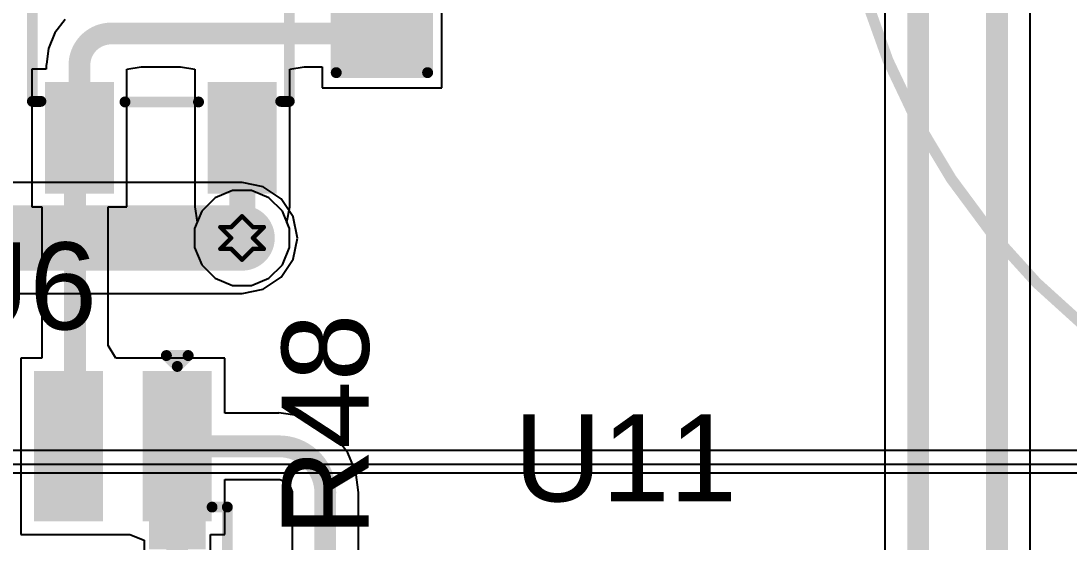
# Model space of a CAD drawing. Header units: inches. Extents: x 24 to 500, y 68 to 269.
# Drawn here: x 278.72 to 290.95, y 101.96 to 108.05 of the extents above; entities that cross this region are included whole.
import ezdxf

# ---------------------------------------------------------------- set-up
doc = ezdxf.new("R2010")
doc.units = ezdxf.units.IN
for name, color, linetype in [('Bottom Layer', 5, 'Continuous'), ('Drill Drawing', 1, 'Continuous'), ('Layer 1', 16, 'Continuous'), ('Layer 2', 76, 'Continuous'), ('Top Layer', 1, 'Continuous'), ('Top Overlay', 2, 'Continuous'), ('Top Paste', 8, 'Continuous'), ('Top Solder', 216, 'Continuous'), ('Via Holes', 16, 'Continuous')]:
    doc.layers.add(name, color=color, linetype=linetype)
doc.styles.add('Arial', font='', dxfattribs={"height": 0.2})
doc.styles.get('Arial').set_extended_font_data('Arial')

# ---------------------------------------------------------------- blocks, each defined once
blk = doc.blocks.new('SOIC_8_35')
at = {"layer": 'Top Layer'}
for points in [[(-1.925, 2.205), (-1.925, 1.605), (-3.475, 1.605), (-3.475, 2.205)], [(3.475, 2.205), (3.475, 1.605), (1.925, 1.605), (1.925, 2.205)], [(-1.925, 0.935), (-1.925, 0.335), (-3.475, 0.335), (-3.475, 0.935)], [(3.475, 0.935), (3.475, 0.335), (1.925, 0.335), (1.925, 0.935)], [(-1.925, -0.335), (-1.925, -0.935), (-3.475, -0.935), (-3.475, -0.335)], [(3.475, -0.335), (3.475, -0.935), (1.925, -0.935), (1.925, -0.335)], [(-1.925, -1.605), (-1.925, -2.205), (-3.475, -2.205), (-3.475, -1.605)], [(3.475, -1.605), (3.475, -2.205), (1.925, -2.205), (1.925, -1.605)]]:
    blk.add_hatch(color=1, dxfattribs=at).paths.add_polyline_path(points)
at = {"layer": 'Top Overlay'}
blk.add_hatch(color=2, dxfattribs=at).paths.add_polyline_path([(-1.829, 1.575), (-1.499, 1.575), (-1.499, 2.235), (-1.829, 2.235)])
at = {"layer": 'Top Paste'}
for points in [[(-1.925, 2.205), (-1.925, 1.605), (-3.475, 1.605), (-3.475, 2.205)], [(3.475, 2.205), (3.475, 1.605), (1.925, 1.605), (1.925, 2.205)], [(-1.925, 0.935), (-1.925, 0.335), (-3.475, 0.335), (-3.475, 0.935)], [(3.475, 0.935), (3.475, 0.335), (1.925, 0.335), (1.925, 0.935)], [(-1.925, -0.335), (-1.925, -0.935), (-3.475, -0.935), (-3.475, -0.335)], [(3.475, -0.335), (3.475, -0.935), (1.925, -0.935), (1.925, -0.335)], [(-1.925, -1.605), (-1.925, -2.205), (-3.475, -2.205), (-3.475, -1.605)], [(3.475, -1.605), (3.475, -2.205), (1.925, -2.205), (1.925, -1.605)]]:
    blk.add_hatch(color=8, dxfattribs=at).paths.add_polyline_path(points)
at = {"layer": 'Top Solder'}
for points in [[(-1.823, 2.307), (-1.823, 1.503), (-3.577, 1.503), (-3.577, 2.307)], [(3.577, 2.307), (3.577, 1.503), (1.823, 1.503), (1.823, 2.307)], [(-1.823, 1.037), (-1.823, 0.233), (-3.577, 0.233), (-3.577, 1.037)], [(3.577, 1.037), (3.577, 0.233), (1.823, 0.233), (1.823, 1.037)], [(-1.823, -0.233), (-1.823, -1.037), (-3.577, -1.037), (-3.577, -0.233)], [(3.577, -0.233), (3.577, -1.037), (1.823, -1.037), (1.823, -0.233)], [(-1.823, -1.503), (-1.823, -2.307), (-3.577, -2.307), (-3.577, -1.503)], [(3.577, -1.503), (3.577, -2.307), (1.823, -2.307), (1.823, -1.503)]]:
    blk.add_hatch(color=216, dxfattribs=at).paths.add_polyline_path(points)
at = {"layer": 'Top Overlay'}
for points in [[(-1.991, 2.311, 0.127, 0.127, 0), (-1.991, 2.489, 0.127, 0.127, 0)], [(1.991, 2.489, 0.127, 0.127, 0), (-1.991, 2.489, 0.127, 0.127, 0)], [(1.991, 2.311, 0.127, 0.127, 0), (1.991, 2.489, 0.127, 0.127, 0)], [(-3.632, 1.905, 0.127, 0.127, 0), (-3.759, 2.032, 0.127, 0.127, 0)], [(-3.759, 1.778, 0.127, 0.127, 0), (-3.759, 2.032, 0.127, 0.127, 0)], [(-3.759, 1.778, 0.127, 0.127, 0), (-3.632, 1.905, 0.127, 0.127, 0)], [(-1.991, -2.489, 0.127, 0.127, 0), (-1.991, -2.311, 0.127, 0.127, 0)], [(1.991, -2.489, 0.127, 0.127, 0), (1.991, -2.311, 0.127, 0.127, 0)], [(1.991, -2.489, 0.127, 0.127, 0), (-1.991, -2.489, 0.127, 0.127, 0)]]:
    blk.add_lwpolyline(points, format="xyseb", dxfattribs=at)
for points in [[(-2.022, 2.489, 0.0635, 0.0635, 1), (-1.959, 2.489, 0.0635, 0.0635, 1)], [(-2.022, 2.489, 0.0635, 0.0635, 1), (-1.959, 2.489, 0.0635, 0.0635, 1)], [(1.959, 2.489, 0.0635, 0.0635, 1), (2.022, 2.489, 0.0635, 0.0635, 1)], [(1.959, 2.489, 0.0635, 0.0635, 1), (2.022, 2.489, 0.0635, 0.0635, 1)], [(-2.022, 2.311, 0.0635, 0.0635, 1), (-1.959, 2.311, 0.0635, 0.0635, 1)], [(1.959, 2.311, 0.0635, 0.0635, 1), (2.022, 2.311, 0.0635, 0.0635, 1)], [(-3.791, 2.032, 0.0635, 0.0635, 1), (-3.727, 2.032, 0.0635, 0.0635, 1)], [(-3.791, 2.032, 0.0635, 0.0635, 1), (-3.727, 2.032, 0.0635, 0.0635, 1)], [(-3.664, 1.905, 0.0635, 0.0635, 1), (-3.6, 1.905, 0.0635, 0.0635, 1)], [(-3.664, 1.905, 0.0635, 0.0635, 1), (-3.6, 1.905, 0.0635, 0.0635, 1)], [(-3.791, 1.778, 0.0635, 0.0635, 1), (-3.727, 1.778, 0.0635, 0.0635, 1)], [(-3.791, 1.778, 0.0635, 0.0635, 1), (-3.727, 1.778, 0.0635, 0.0635, 1)], [(-2.022, -2.311, 0.0635, 0.0635, 1), (-1.959, -2.311, 0.0635, 0.0635, 1)], [(1.959, -2.311, 0.0635, 0.0635, 1), (2.022, -2.311, 0.0635, 0.0635, 1)], [(-2.022, -2.489, 0.0635, 0.0635, 1), (-1.959, -2.489, 0.0635, 0.0635, 1)], [(-2.022, -2.489, 0.0635, 0.0635, 1), (-1.959, -2.489, 0.0635, 0.0635, 1)], [(1.959, -2.489, 0.0635, 0.0635, 1), (2.022, -2.489, 0.0635, 0.0635, 1)], [(1.959, -2.489, 0.0635, 0.0635, 1), (2.022, -2.489, 0.0635, 0.0635, 1)]]:
    blk.add_lwpolyline(points, format="xyseb", close=True, dxfattribs=at)
blk = doc.blocks.new('SOT_23_5_72')
at = {"layer": 'Top Layer'}
for points in [[(-1.85, 1.25), (-0.75, 1.25), (-0.75, 0.65), (-1.85, 0.65)], [(0.75, 1.25), (1.85, 1.25), (1.85, 0.65), (0.75, 0.65)], [(-1.85, 0.3), (-0.75, 0.3), (-0.75, -0.3), (-1.85, -0.3)], [(-1.85, -0.65), (-0.75, -0.65), (-0.75, -1.25), (-1.85, -1.25)], [(0.75, -0.65), (1.85, -0.65), (1.85, -1.25), (0.75, -1.25)]]:
    blk.add_hatch(color=1, dxfattribs=at).paths.add_polyline_path(points)
at = {"layer": 'Top Paste'}
for points in [[(-1.85, 1.25), (-0.75, 1.25), (-0.75, 0.65), (-1.85, 0.65)], [(0.75, 1.25), (1.85, 1.25), (1.85, 0.65), (0.75, 0.65)], [(-1.85, 0.3), (-0.75, 0.3), (-0.75, -0.3), (-1.85, -0.3)], [(-1.85, -0.65), (-0.75, -0.65), (-0.75, -1.25), (-1.85, -1.25)], [(0.75, -0.65), (1.85, -0.65), (1.85, -1.25), (0.75, -1.25)]]:
    blk.add_hatch(color=8, dxfattribs=at).paths.add_polyline_path(points)
at = {"layer": 'Top Solder'}
for points in [[(-1.952, 1.352), (-0.648, 1.352), (-0.648, 0.548), (-1.952, 0.548)], [(0.648, 1.352), (1.952, 1.352), (1.952, 0.548), (0.648, 0.548)], [(-1.952, 0.402), (-0.648, 0.402), (-0.648, -0.402), (-1.952, -0.402)], [(-1.952, -0.548), (-0.648, -0.548), (-0.648, -1.352), (-1.952, -1.352)], [(0.648, -0.548), (1.952, -0.548), (1.952, -1.352), (0.648, -1.352)]]:
    blk.add_hatch(color=216, dxfattribs=at).paths.add_polyline_path(points)
at = {"layer": 'Top Overlay'}
for points in [[(-0.879, 1.399, 0.127, 0.127, 0), (-0.879, 1.499, 0.127, 0.127, 0)], [(0.874, 1.499, 0.127, 0.127, 0), (-0.879, 1.499, 0.127, 0.127, 0)], [(0.874, 1.399, 0.127, 0.127, 0), (0.874, 1.499, 0.127, 0.127, 0)], [(-2.134, 0.813, 0.127, 0.127, 0), (-2.134, 1.067, 0.127, 0.127, 0)], [(-2.007, 0.94, 0.127, 0.127, 0), (-2.134, 1.067, 0.127, 0.127, 0)], [(-2.134, 0.813, 0.127, 0.127, 0), (-2.007, 0.94, 0.127, 0.127, 0)], [(0.88, -0.418, 0.127, 0.127, 0), (0.88, 0.44, 0.127, 0.127, 0)], [(-0.879, -1.499, 0.127, 0.127, 0), (-0.879, -1.399, 0.127, 0.127, 0)], [(0.874, -1.499, 0.127, 0.127, 0), (0.874, -1.399, 0.127, 0.127, 0)], [(0.874, -1.499, 0.127, 0.127, 0), (-0.879, -1.499, 0.127, 0.127, 0)]]:
    blk.add_lwpolyline(points, format="xyseb", dxfattribs=at)
for points in [[(-0.911, 1.499, 0.0635, 0.0635, 1), (-0.847, 1.499, 0.0635, 0.0635, 1)], [(-0.911, 1.499, 0.0635, 0.0635, 1), (-0.847, 1.499, 0.0635, 0.0635, 1)], [(0.842, 1.499, 0.0635, 0.0635, 1), (0.905, 1.499, 0.0635, 0.0635, 1)], [(0.842, 1.499, 0.0635, 0.0635, 1), (0.905, 1.499, 0.0635, 0.0635, 1)], [(-0.911, 1.399, 0.0635, 0.0635, 1), (-0.847, 1.399, 0.0635, 0.0635, 1)], [(0.842, 1.399, 0.0635, 0.0635, 1), (0.905, 1.399, 0.0635, 0.0635, 1)], [(-2.165, 1.067, 0.0635, 0.0635, 1), (-2.102, 1.067, 0.0635, 0.0635, 1)], [(-2.165, 1.067, 0.0635, 0.0635, 1), (-2.102, 1.067, 0.0635, 0.0635, 1)], [(-2.038, 0.94, 0.0635, 0.0635, 1), (-1.975, 0.94, 0.0635, 0.0635, 1)], [(-2.038, 0.94, 0.0635, 0.0635, 1), (-1.975, 0.94, 0.0635, 0.0635, 1)], [(-2.165, 0.813, 0.0635, 0.0635, 1), (-2.102, 0.813, 0.0635, 0.0635, 1)], [(-2.165, 0.813, 0.0635, 0.0635, 1), (-2.102, 0.813, 0.0635, 0.0635, 1)], [(0.848, 0.44, 0.0635, 0.0635, 1), (0.912, 0.44, 0.0635, 0.0635, 1)], [(0.848, -0.418, 0.0635, 0.0635, 1), (0.912, -0.418, 0.0635, 0.0635, 1)], [(-0.911, -1.399, 0.0635, 0.0635, 1), (-0.847, -1.399, 0.0635, 0.0635, 1)], [(0.842, -1.399, 0.0635, 0.0635, 1), (0.905, -1.399, 0.0635, 0.0635, 1)], [(-0.911, -1.499, 0.0635, 0.0635, 1), (-0.847, -1.499, 0.0635, 0.0635, 1)], [(-0.911, -1.499, 0.0635, 0.0635, 1), (-0.847, -1.499, 0.0635, 0.0635, 1)], [(0.842, -1.499, 0.0635, 0.0635, 1), (0.905, -1.499, 0.0635, 0.0635, 1)], [(0.842, -1.499, 0.0635, 0.0635, 1), (0.905, -1.499, 0.0635, 0.0635, 1)]]:
    blk.add_lwpolyline(points, format="xyseb", close=True, dxfattribs=at)
blk = doc.blocks.new('R___0603_122')
at = {"layer": 'Top Layer'}
for points in [[(-0.381, 0.445), (-0.381, -0.445), (-1.143, -0.445), (-1.143, 0.445)], [(1.143, 0.445), (1.143, -0.445), (0.381, -0.445), (0.381, 0.445)]]:
    blk.add_hatch(color=1, dxfattribs=at).paths.add_polyline_path(points)
at = {"layer": 'Top Paste'}
for points in [[(-0.381, 0.445), (-0.381, -0.445), (-1.143, -0.445), (-1.143, 0.445)], [(1.143, 0.445), (1.143, -0.445), (0.381, -0.445), (0.381, 0.445)]]:
    blk.add_hatch(color=8, dxfattribs=at).paths.add_polyline_path(points)
at = {"layer": 'Top Solder'}
for points in [[(-0.279, 0.546), (-0.279, -0.546), (-1.245, -0.546), (-1.245, 0.546)], [(1.245, 0.546), (1.245, -0.546), (0.279, -0.546), (0.279, 0.546)]]:
    blk.add_hatch(color=216, dxfattribs=at).paths.add_polyline_path(points)
at = {"layer": 'Top Overlay'}
for points in [[(1.219, 0.533, 0.127, 0.127, 0), (-1.219, 0.533, 0.127, 0.127, 0)], [(-1.219, -0.533, 0.127, 0.127, 0), (-1.219, 0.533, 0.127, 0.127, 0)], [(1.219, -0.533, 0.127, 0.127, 0), (1.219, 0.533, 0.127, 0.127, 0)], [(1.219, -0.533, 0.127, 0.127, 0), (-1.219, -0.533, 0.127, 0.127, 0)]]:
    blk.add_lwpolyline(points, format="xyseb", dxfattribs=at)
for points in [[(-1.251, 0.533, 0.0635, 0.0635, 1), (-1.187, 0.533, 0.0635, 0.0635, 1)], [(-1.251, 0.533, 0.0635, 0.0635, 1), (-1.187, 0.533, 0.0635, 0.0635, 1)], [(1.187, 0.533, 0.0635, 0.0635, 1), (1.251, 0.533, 0.0635, 0.0635, 1)], [(1.187, 0.533, 0.0635, 0.0635, 1), (1.251, 0.533, 0.0635, 0.0635, 1)], [(-1.251, -0.533, 0.0635, 0.0635, 1), (-1.187, -0.533, 0.0635, 0.0635, 1)], [(-1.251, -0.533, 0.0635, 0.0635, 1), (-1.187, -0.533, 0.0635, 0.0635, 1)], [(1.187, -0.533, 0.0635, 0.0635, 1), (1.251, -0.533, 0.0635, 0.0635, 1)], [(1.187, -0.533, 0.0635, 0.0635, 1), (1.251, -0.533, 0.0635, 0.0635, 1)]]:
    blk.add_lwpolyline(points, format="xyseb", close=True, dxfattribs=at)
blk = doc.blocks.new('SCCU25B256SRB_220')
at = {"layer": 'Top Overlay'}
blk.add_lwpolyline([(8, 0, 0.127, 0.127, 1), (-8, 0, 0.127, 0.127, 1)], format="xyseb", close=True, dxfattribs=at)

msp = doc.modelspace()

# ---------------------------------------------------------------- hatches: boundary and pattern name
at = {"layer": 'Bottom Layer'}
h = msp.add_hatch(color=5, dxfattribs=at)
edge = h.paths.add_edge_path()
edge.add_arc((281.299, 105.512), 0.3, 0, 360)
at = {"layer": 'Layer 1'}
h = msp.add_hatch(color=16, dxfattribs=at)
edge = h.paths.add_edge_path()
edge.add_arc((281.299, 105.512), 0.3, 0, 360)
at = {"layer": 'Layer 2'}
h = msp.add_hatch(color=76, dxfattribs=at)
edge = h.paths.add_edge_path()
edge.add_arc((281.299, 105.512), 0.3, 0, 360)
at = {"layer": 'Top Layer'}
h = msp.add_hatch(color=1, dxfattribs=at)
edge = h.paths.add_edge_path()
edge.add_arc((281.299, 105.512), 0.3, 0, 360)
at = {"layer": 'Via Holes'}
h = msp.add_hatch(color=7, dxfattribs=at)
edge = h.paths.add_edge_path()
edge.add_arc((281.299, 105.512), 0.15, 0, 360)

# ---------------------------------------------------------------- linework, layer by layer
at = {"layer": 'Bottom Layer'}
for p, q in [((281.299, 106.159), (260.301, 106.159)), ((281.547, 106.11), (281.299, 106.159)), ((281.757, 105.97), (281.547, 106.11)), ((281.897, 105.76), (281.757, 105.97)), ((281.946, 105.512), (281.897, 105.76)), ((281.897, 105.264), (281.946, 105.512)), ((281.757, 105.054), (281.897, 105.264)), ((281.547, 104.914), (281.757, 105.054)), ((260.301, 104.865), (281.299, 104.865)), ((281.299, 104.865), (281.547, 104.914)), ((297.389, 103.031), (261.239, 103.031)), ((261.239, 102.772), (376.784, 102.772))]:
    msp.add_line(p, q, dxfattribs=at)
msp.add_lwpolyline([(260.301, 105.512, 0.762, 0.762, 0), (281.299, 105.512, 0.762, 0.762, 0)], format="xyseb", dxfattribs=at)
msp.add_lwpolyline([(281.109, 105.512, 0.381, 0.381, 1), (281.49, 105.512, 0.381, 0.381, 1)], format="xyseb", close=True, dxfattribs=at)
at = {"layer": 'Drill Drawing'}
for points in [[(281.172, 105.639, 0.0508, 0.0508, 0), (281.299, 105.766, 0.0508, 0.0508, 0)], [(281.299, 105.766, 0.0508, 0.0508, 0), (281.426, 105.639, 0.0508, 0.0508, 0)], [(281.045, 105.639, 0.0508, 0.0508, 0), (281.172, 105.512, 0.0508, 0.0508, 0)], [(281.045, 105.639, 0.0508, 0.0508, 0), (281.172, 105.639, 0.0508, 0.0508, 0)], [(281.426, 105.639, 0.0508, 0.0508, 0), (281.553, 105.639, 0.0508, 0.0508, 0)], [(281.426, 105.512, 0.0508, 0.0508, 0), (281.553, 105.639, 0.0508, 0.0508, 0)], [(281.045, 105.385, 0.0508, 0.0508, 0), (281.172, 105.512, 0.0508, 0.0508, 0)], [(281.426, 105.512, 0.0508, 0.0508, 0), (281.553, 105.385, 0.0508, 0.0508, 0)], [(281.045, 105.385, 0.0508, 0.0508, 0), (281.172, 105.385, 0.0508, 0.0508, 0)], [(281.172, 105.385, 0.0508, 0.0508, 0), (281.299, 105.258, 0.0508, 0.0508, 0)], [(281.299, 105.258, 0.0508, 0.0508, 0), (281.426, 105.385, 0.0508, 0.0508, 0)], [(281.426, 105.385, 0.0508, 0.0508, 0), (281.553, 105.385, 0.0508, 0.0508, 0)]]:
    msp.add_lwpolyline(points, format="xyseb", dxfattribs=at)
for points in [[(281.286, 105.766, 0.0254, 0.0254, 1), (281.312, 105.766, 0.0254, 0.0254, 1)], [(281.286, 105.766, 0.0254, 0.0254, 1), (281.312, 105.766, 0.0254, 0.0254, 1)], [(281.032, 105.639, 0.0254, 0.0254, 1), (281.058, 105.639, 0.0254, 0.0254, 1)], [(281.032, 105.639, 0.0254, 0.0254, 1), (281.058, 105.639, 0.0254, 0.0254, 1)], [(281.159, 105.639, 0.0254, 0.0254, 1), (281.185, 105.639, 0.0254, 0.0254, 1)], [(281.159, 105.639, 0.0254, 0.0254, 1), (281.185, 105.639, 0.0254, 0.0254, 1)], [(281.413, 105.639, 0.0254, 0.0254, 1), (281.439, 105.639, 0.0254, 0.0254, 1)], [(281.413, 105.639, 0.0254, 0.0254, 1), (281.439, 105.639, 0.0254, 0.0254, 1)], [(281.54, 105.639, 0.0254, 0.0254, 1), (281.566, 105.639, 0.0254, 0.0254, 1)], [(281.54, 105.639, 0.0254, 0.0254, 1), (281.566, 105.639, 0.0254, 0.0254, 1)], [(281.159, 105.512, 0.0254, 0.0254, 1), (281.185, 105.512, 0.0254, 0.0254, 1)], [(281.159, 105.512, 0.0254, 0.0254, 1), (281.185, 105.512, 0.0254, 0.0254, 1)], [(281.413, 105.512, 0.0254, 0.0254, 1), (281.439, 105.512, 0.0254, 0.0254, 1)], [(281.413, 105.512, 0.0254, 0.0254, 1), (281.439, 105.512, 0.0254, 0.0254, 1)], [(281.032, 105.385, 0.0254, 0.0254, 1), (281.058, 105.385, 0.0254, 0.0254, 1)], [(281.032, 105.385, 0.0254, 0.0254, 1), (281.058, 105.385, 0.0254, 0.0254, 1)], [(281.159, 105.385, 0.0254, 0.0254, 1), (281.185, 105.385, 0.0254, 0.0254, 1)], [(281.159, 105.385, 0.0254, 0.0254, 1), (281.185, 105.385, 0.0254, 0.0254, 1)], [(281.413, 105.385, 0.0254, 0.0254, 1), (281.439, 105.385, 0.0254, 0.0254, 1)], [(281.413, 105.385, 0.0254, 0.0254, 1), (281.439, 105.385, 0.0254, 0.0254, 1)], [(281.54, 105.385, 0.0254, 0.0254, 1), (281.566, 105.385, 0.0254, 0.0254, 1)], [(281.54, 105.385, 0.0254, 0.0254, 1), (281.566, 105.385, 0.0254, 0.0254, 1)], [(281.286, 105.258, 0.0254, 0.0254, 1), (281.312, 105.258, 0.0254, 0.0254, 1)], [(281.286, 105.258, 0.0254, 0.0254, 1), (281.312, 105.258, 0.0254, 0.0254, 1)]]:
    msp.add_lwpolyline(points, format="xyseb", close=True, dxfattribs=at)
at = {"layer": 'Layer 1'}
for p, q in [((281.189, 106.066), (280.985, 105.982)), ((281.409, 106.066), (281.189, 106.066)), ((281.613, 105.982), (281.409, 106.066)), ((280.985, 105.982), (280.829, 105.826)), ((281.769, 105.826), (281.613, 105.982)), ((280.829, 105.826), (280.745, 105.622)), ((281.853, 105.622), (281.769, 105.826)), ((280.745, 105.622), (280.745, 105.402)), ((281.853, 105.402), (281.853, 105.622)), ((280.745, 105.402), (280.829, 105.198)), ((281.769, 105.198), (281.853, 105.402)), ((280.829, 105.198), (280.985, 105.042)), ((281.613, 105.042), (281.769, 105.198)), ((280.985, 105.042), (281.189, 104.958)), ((281.189, 104.958), (281.409, 104.958)), ((281.409, 104.958), (281.613, 105.042))]:
    msp.add_line(p, q, dxfattribs=at)
at = {"layer": 'Layer 2'}
for p, q in [((281.189, 106.066), (280.985, 105.982)), ((281.409, 106.066), (281.189, 106.066)), ((281.613, 105.982), (281.409, 106.066)), ((280.985, 105.982), (280.829, 105.826)), ((281.769, 105.826), (281.613, 105.982)), ((280.829, 105.826), (280.745, 105.622)), ((281.853, 105.622), (281.769, 105.826)), ((280.745, 105.622), (280.745, 105.402)), ((281.853, 105.402), (281.853, 105.622)), ((280.745, 105.402), (280.829, 105.198)), ((281.769, 105.198), (281.853, 105.402)), ((280.829, 105.198), (280.985, 105.042)), ((281.613, 105.042), (281.769, 105.198)), ((280.985, 105.042), (281.189, 104.958)), ((281.189, 104.958), (281.409, 104.958)), ((281.409, 104.958), (281.613, 105.042)), ((359.537, 102.87), (247.329, 102.87))]:
    msp.add_line(p, q, dxfattribs=at)
at = {"layer": 'Top Layer'}
for p, q in [((288.799, 128.521), (288.799, 101.031)), ((290.496, 97.465), (290.496, 127.864)), ((283.629, 107.264), (283.629, 108.534)), ((279.236, 108.064), (279.116, 107.907)), ((279.116, 107.907), (279.04, 107.724)), ((279.04, 107.724), (279.016, 107.542)), ((279.016, 107.542), (279.013, 107.527)), ((279.013, 107.527), (279.013, 107.484)), ((279.955, 107.484), (280.122, 107.511)), ((280.122, 107.511), (280.581, 107.511)), ((280.581, 107.511), (280.747, 107.484)), ((281.855, 107.484), (282.022, 107.511)), ((282.022, 107.511), (282.232, 107.511)), ((282.232, 107.511), (282.232, 107.264)), ((279.013, 107.484), (278.847, 107.484)), ((278.847, 107.484), (278.847, 105.876)), ((279.955, 105.876), (279.955, 107.484)), ((280.747, 107.484), (280.747, 107.333)), ((281.855, 105.876), (281.855, 107.484)), ((280.747, 107.333), (280.747, 105.876)), ((282.232, 107.264), (283.629, 107.264)), ((278.847, 105.876), (278.961, 105.876)), ((278.961, 105.876), (278.961, 104.11)), ((279.738, 104.257), (279.738, 105.876)), ((279.738, 105.876), (279.955, 105.876)), ((280.747, 105.876), (280.747, 105.876)), ((280.747, 105.876), (280.747, 105.876)), ((280.747, 105.876), (280.776, 105.698)), ((281.822, 105.698), (281.855, 105.876)), ((281.855, 105.876), (281.855, 105.876)), ((281.855, 105.876), (281.855, 105.876)), ((280.776, 105.698), (280.745, 105.622)), ((281.853, 105.622), (281.822, 105.698)), ((280.745, 105.622), (280.745, 105.402)), ((281.853, 105.402), (281.853, 105.622)), ((280.745, 105.402), (280.829, 105.198)), ((281.769, 105.198), (281.853, 105.402)), ((280.829, 105.198), (280.985, 105.042)), ((281.613, 105.042), (281.769, 105.198)), ((280.985, 105.042), (281.189, 104.958)), ((281.189, 104.958), (281.409, 104.958)), ((281.409, 104.958), (281.613, 105.042)), ((279.827, 104.11), (279.738, 104.257)), ((278.961, 104.11), (278.719, 104.11)), ((278.719, 104.11), (278.719, 102.052)), ((279.989, 104.11), (279.827, 104.11)), ((280.005, 104.11), (279.989, 104.11)), ((281.097, 104.11), (280.005, 104.11)), ((281.097, 103.469), (281.097, 104.11)), ((281.729, 103.469), (281.097, 103.469)), ((281.97, 103.438), (281.729, 103.47)), ((281.729, 103.47), (281.729, 103.469)), ((282.194, 103.345), (281.97, 103.438)), ((282.387, 103.197), (282.194, 103.345)), ((282.535, 103.005), (282.387, 103.197)), ((282.627, 102.78), (282.535, 103.005)), ((282.659, 102.54), (282.627, 102.78)), ((281.097, 102.052), (281.097, 102.692)), ((281.097, 102.692), (281.729, 102.692)), ((281.729, 102.692), (281.74, 102.695)), ((281.74, 102.695), (281.842, 102.653)), ((281.842, 102.653), (281.884, 102.551)), ((281.884, 102.551), (281.882, 102.54)), ((281.882, 102.54), (281.882, 101.778)), ((282.659, 101.778), (282.659, 102.54)), ((282.659, 102.54), (282.659, 102.54)), ((278.719, 102.052), (279.811, 102.052)), ((279.811, 102.052), (279.827, 102.052)), ((279.827, 102.052), (279.989, 102.052)), ((279.989, 102.052), (280.155, 101.984)), ((280.931, 98.71), (280.931, 102.052)), ((280.931, 102.052), (281.097, 102.052)), ((280.155, 101.984), (280.155, 98.778))]:
    msp.add_line(p, q, dxfattribs=at)
for points in [[(289.188, 101.031, 0.254, 0.254, 0), (289.188, 128.521, 0.254, 0.254, 0)], [(290.108, 96.825, 0.254, 0.254, 0), (290.108, 127.864, 0.254, 0.254, 0)], [(279.401, 107.527, 0.254, 0.254, -0.414214), (279.773, 107.899, 0.254, 0.254, 0)], [(279.773, 107.899, 0.254, 0.254, 0), (282.931, 107.899, 0.254, 0.254, 0)], [(279.401, 106.68, 0.254, 0.254, 0), (279.401, 107.527, 0.254, 0.254, 0)], [(279.35, 106.628, 0.254, 0.254, 0), (279.401, 106.68, 0.254, 0.254, 0)], [(281.301, 105.514, 0.305, 0.305, 0), (281.301, 106.68, 0.305, 0.305, 0)], [(279.35, 103.158, 0.254, 0.254, 0), (279.35, 106.628, 0.254, 0.254, 0)], [(279.273, 103.081, 0.254, 0.254, 0), (279.35, 103.158, 0.254, 0.254, 0)], [(280.543, 97.681, 0.254, 0.254, 0), (280.543, 103.081, 0.254, 0.254, 0)], [(280.543, 103.081, 0.254, 0.254, 0), (281.729, 103.081, 0.254, 0.254, 0)], [(281.729, 103.081, 0.254, 0.254, -0.414214), (282.27, 102.54, 0.254, 0.254, 0)], [(282.27, 101.143, 0.254, 0.254, 0), (282.27, 102.54, 0.254, 0.254, 0)]]:
    msp.add_lwpolyline(points, format="xyseb", dxfattribs=at)
for points in [[(279.71, 107.899, 0.127, 0.127, 1), (279.837, 107.899, 0.127, 0.127, 1)], [(279.71, 107.899, 0.127, 0.127, 1), (279.837, 107.899, 0.127, 0.127, 1)], [(282.867, 107.899, 0.127, 0.127, 1), (282.994, 107.899, 0.127, 0.127, 1)], [(279.338, 107.527, 0.127, 0.127, 1), (279.465, 107.527, 0.127, 0.127, 1)], [(279.338, 107.527, 0.127, 0.127, 1), (279.465, 107.527, 0.127, 0.127, 1)], [(279.338, 106.68, 0.127, 0.127, 1), (279.465, 106.68, 0.127, 0.127, 1)], [(279.338, 106.68, 0.127, 0.127, 1), (279.465, 106.68, 0.127, 0.127, 1)], [(281.225, 106.68, 0.152, 0.152, 1), (281.378, 106.68, 0.152, 0.152, 1)], [(279.286, 106.628, 0.127, 0.127, 1), (279.413, 106.628, 0.127, 0.127, 1)], [(279.286, 106.628, 0.127, 0.127, 1), (279.413, 106.628, 0.127, 0.127, 1)], [(281.225, 105.514, 0.152, 0.152, 1), (281.378, 105.514, 0.152, 0.152, 1)], [(279.286, 103.158, 0.127, 0.127, 1), (279.413, 103.158, 0.127, 0.127, 1)], [(279.286, 103.158, 0.127, 0.127, 1), (279.413, 103.158, 0.127, 0.127, 1)], [(279.209, 103.081, 0.127, 0.127, 1), (279.337, 103.081, 0.127, 0.127, 1)], [(280.479, 103.081, 0.127, 0.127, 1), (280.606, 103.081, 0.127, 0.127, 1)], [(280.479, 103.081, 0.127, 0.127, 1), (280.606, 103.081, 0.127, 0.127, 1)], [(281.666, 103.081, 0.127, 0.127, 1), (281.793, 103.081, 0.127, 0.127, 1)], [(281.666, 103.081, 0.127, 0.127, 1), (281.793, 103.081, 0.127, 0.127, 1)], [(282.207, 102.54, 0.127, 0.127, 1), (282.334, 102.54, 0.127, 0.127, 1)], [(282.207, 102.54, 0.127, 0.127, 1), (282.334, 102.54, 0.127, 0.127, 1)]]:
    msp.add_lwpolyline(points, format="xyseb", close=True, dxfattribs=at)

# ---------------------------------------------------------------- block references
for name, p, rotation in [('SCCU25B256SRB_220', (296.227, 110.646), 90), ('SOT_23_5_72', (280.351, 107.98), 270), ('R___0603_122', (282.931, 108.661), 270), ('SOIC_8_35', (278.638, 100.381), 270)]:
    msp.add_blockref(name, p, dxfattribs=dict(rotation=rotation))

# ---------------------------------------------------------------- texts
at = {"layer": 'Top Overlay', "style": 'Arial'}
for s, p in [('U6', (277.792, 104.445)), ('U11', (284.472, 102.438))]:
    msp.add_text(s, height=1.016, dxfattribs=at).set_placement(p)
msp.add_text('R48', height=1.016, rotation=90, dxfattribs=at).set_placement((282.778, 102.026))

doc.saveas('drawing.dxf')
